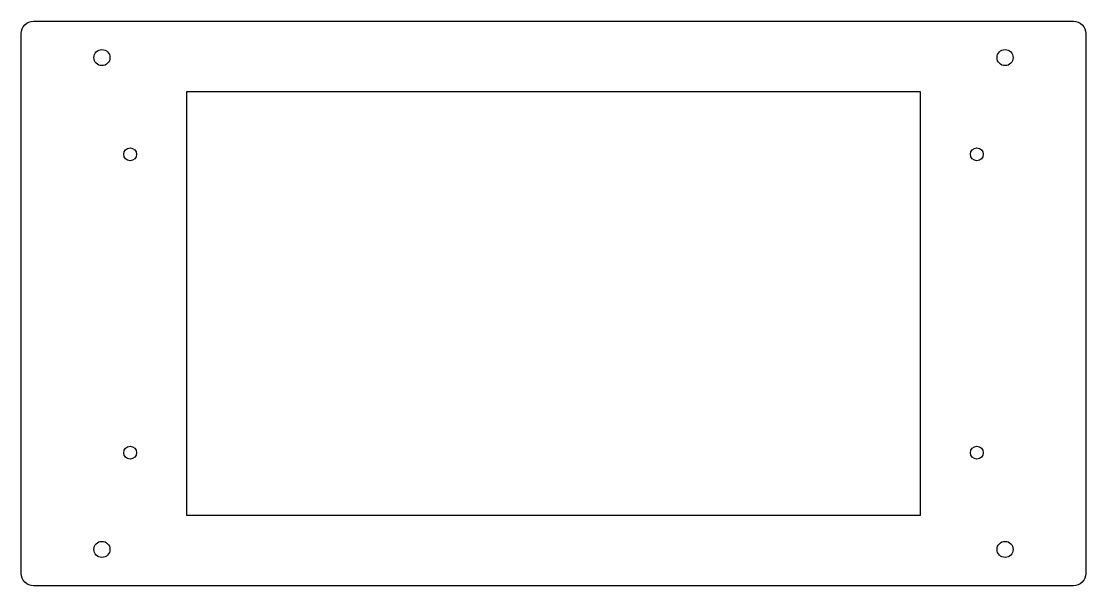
# Model space of a CAD drawing. Header units: millimetres. Extents: x 0 to 264, y -140 to 0.
import ezdxf

# ---------------------------------------------------------------- set-up
doc = ezdxf.new("R2010")
doc.units = ezdxf.units.MM
doc.layers.get('0').update_dxf_attribs({"linetype": 'CONTINUOUS'})

msp = doc.modelspace()

# ---------------------------------------------------------------- linework, layer by layer
msp.add_lwpolyline([(3, 0), (261, 0, -0.414214), (264, -3), (264, -137, -0.414214), (261, -140), (3, -140, -0.414214), (0, -137), (0, -3, -0.414214)], format="xyb", close=True)
msp.add_lwpolyline([(41, -17.5), (41, -122.5), (223, -122.5), (223, -17.5)], close=True)
for centre, radius in [((20, -9), 2), ((244, -9), 2), ((27, -33), 1.6), ((237, -33), 1.6), ((27, -107), 1.6), ((237, -107), 1.6), ((20, -131), 2), ((244, -131), 2)]:
    msp.add_circle(centre, radius)

doc.saveas('drawing.dxf')
